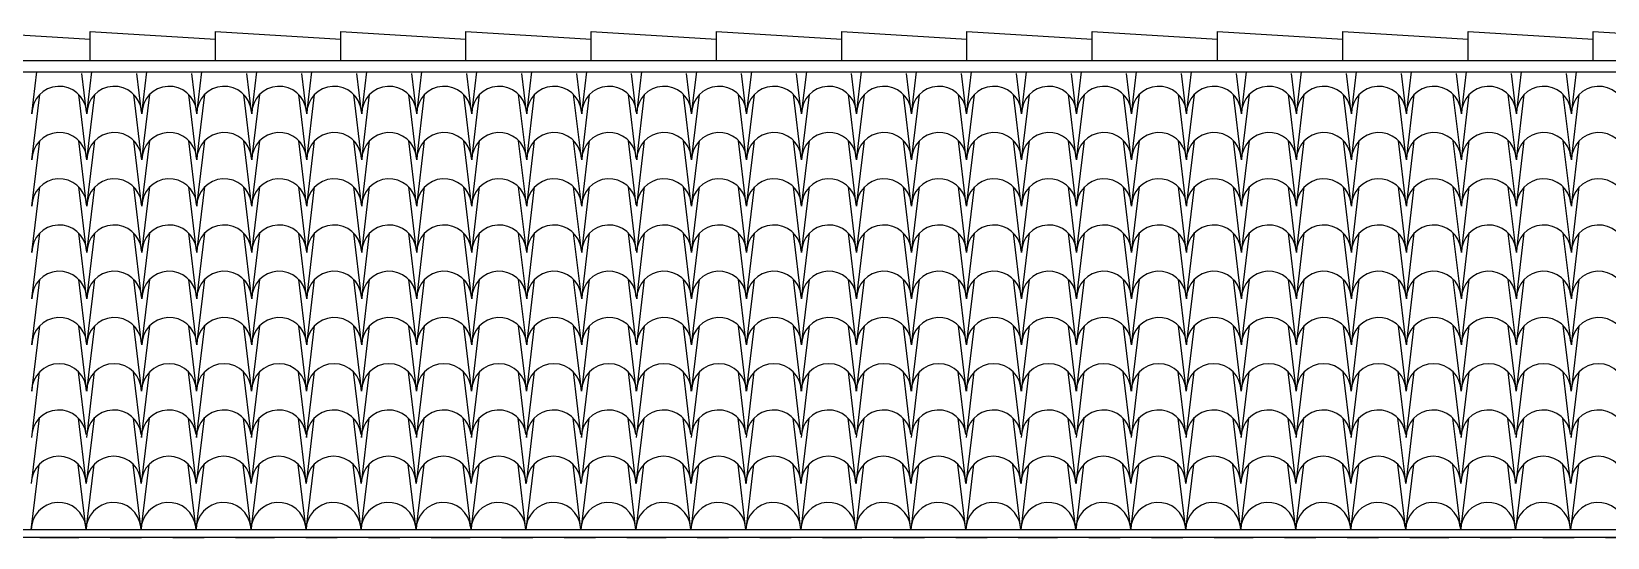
# Model space of a CAD drawing. Extents: x 183 to 373, y 23 to 105.
# Drawn here: x 256.47 to 261.51, y 49.59 to 51.2 of the extents above; entities that cross this region are included whole.
import ezdxf

# ---------------------------------------------------------------- set-up
doc = ezdxf.new("R2010")
doc.units = 0
doc.header["$LTSCALE"] = 0.005
doc.linetypes.add('C5', pattern=[60, 50, -5, 0, -5])
doc.linetypes.add('TRAÇO-2PTOS_P', pattern=[0.625, 0.25, -0.125, 0, -0.125, 0, -0.125])
for name, color, linetype in [('A-01', 1, 'CONTINUOUS'), ('ARQ-EXO-1_100', 251, 'C5'), ('BL-AR-TELHA 2', 2, 'CONTINUOUS'), ('TELHA', 3, 'CONTINUOUS')]:
    doc.layers.add(name, color=color, linetype=linetype)

msp = doc.modelspace()

# ---------------------------------------------------------------- linework, layer by layer
at = {"layer": 'A-01', "color": 3}
for p, q in [((256.262, 51.1998), (256.662, 51.1753)), ((256.662, 51.1077), (256.662, 51.1998)), ((256.662, 51.1998), (257.062, 51.1753)), ((257.062, 51.1077), (257.062, 51.1998)), ((257.062, 51.1998), (257.462, 51.1753)), ((257.462, 51.1077), (257.462, 51.1998)), ((257.462, 51.1998), (257.862, 51.1753)), ((257.862, 51.1077), (257.862, 51.1998)), ((257.862, 51.1998), (258.262, 51.1753)), ((258.262, 51.1077), (258.262, 51.1998)), ((258.262, 51.1998), (258.662, 51.1753)), ((258.662, 51.1077), (258.662, 51.1998)), ((258.662, 51.1998), (259.062, 51.1753)), ((259.062, 51.1077), (259.062, 51.1998)), ((259.062, 51.1998), (259.462, 51.1753)), ((259.062, 51.1998), (259.462, 51.1753)), ((259.462, 51.1077), (259.462, 51.1998)), ((259.462, 51.1998), (259.862, 51.1753)), ((259.862, 51.1077), (259.862, 51.1998)), ((259.862, 51.1998), (260.262, 51.1753)), ((260.262, 51.1077), (260.262, 51.1998)), ((260.262, 51.1998), (260.662, 51.1753)), ((260.662, 51.1077), (260.662, 51.1998)), ((260.662, 51.1998), (261.062, 51.1753)), ((261.062, 51.1077), (261.062, 51.1998)), ((261.062, 51.1998), (261.462, 51.1753)), ((261.462, 51.1077), (261.462, 51.1998)), ((261.462, 51.1998), (261.8473, 51.1762)), ((212.5123, 51.1077), (261.8473, 51.1077)), ((212.5123, 51.0717), (261.8473, 51.0717))]:
    msp.add_line(p, q, dxfattribs=at)
at = {"layer": 'ARQ-EXO-1_100', "color": 252, "linetype": 'TRAÇO-2PTOS_P', "ltscale": 100}
msp.add_line((205.8759, 49.5853), (267.1857, 49.5853), dxfattribs=at)
at = {"layer": 'BL-AR-TELHA 2'}
for p, q in [((256.4759, 50.9375), (256.4921, 51.0717)), ((256.6504, 50.9423), (256.6355, 51.066)), ((256.6515, 50.9375), (256.6677, 51.0717)), ((256.8259, 50.9423), (256.811, 51.066)), ((256.8271, 50.9375), (256.8432, 51.0717)), ((257.0015, 50.9423), (256.9866, 51.066)), ((257.0026, 50.9375), (257.0188, 51.0717)), ((257.1771, 50.9423), (257.1622, 51.066)), ((257.1782, 50.9375), (257.1944, 51.0717)), ((257.3526, 50.9423), (257.3377, 51.066)), ((257.3538, 50.9375), (257.3699, 51.0717)), ((257.5282, 50.9423), (257.5133, 51.066)), ((257.5294, 50.9375), (257.5455, 51.0717)), ((257.7038, 50.9423), (257.6889, 51.066)), ((257.7049, 50.9375), (257.7211, 51.0717)), ((257.8794, 50.9423), (257.8645, 51.066)), ((257.8805, 50.9375), (257.8966, 51.0717)), ((258.0549, 50.9423), (258.04, 51.066)), ((258.0561, 50.9375), (258.0722, 51.0717)), ((258.2305, 50.9423), (258.2156, 51.066)), ((258.2316, 50.9375), (258.2478, 51.0717)), ((258.4061, 50.9423), (258.3912, 51.066)), ((258.4072, 50.9375), (258.4234, 51.0717)), ((258.5816, 50.9423), (258.5667, 51.066)), ((258.5828, 50.9375), (258.5989, 51.0717)), ((258.7572, 50.9423), (258.7423, 51.066)), ((258.7583, 50.9375), (258.7745, 51.0717)), ((258.9328, 50.9423), (258.9179, 51.066)), ((258.9339, 50.9375), (258.9501, 51.0717)), ((259.1083, 50.9423), (259.0934, 51.066)), ((259.1095, 50.9375), (259.1256, 51.0717)), ((259.2839, 50.9423), (259.269, 51.066)), ((259.2851, 50.9375), (259.3012, 51.0717)), ((259.4595, 50.9423), (259.4446, 51.066)), ((259.4606, 50.9375), (259.4768, 51.0717)), ((259.6351, 50.9423), (259.6202, 51.066)), ((259.6362, 50.9375), (259.6523, 51.0717)), ((259.8106, 50.9423), (259.7957, 51.066)), ((259.8118, 50.9375), (259.8279, 51.0717)), ((259.9862, 50.9423), (259.9713, 51.066)), ((259.9873, 50.9375), (260.0035, 51.0717)), ((260.1618, 50.9423), (260.1469, 51.066)), ((260.1629, 50.9375), (260.1791, 51.0717)), ((260.3373, 50.9423), (260.3224, 51.066)), ((260.3385, 50.9375), (260.3546, 51.0717)), ((260.5129, 50.9423), (260.498, 51.066)), ((260.514, 50.9375), (260.5302, 51.0717)), ((260.6885, 50.9423), (260.6736, 51.066)), ((260.6896, 50.9375), (260.7058, 51.0717)), ((260.864, 50.9423), (260.8491, 51.066)), ((260.8652, 50.9375), (260.8813, 51.0717)), ((261.0396, 50.9423), (261.0247, 51.066)), ((261.0408, 50.9375), (261.0569, 51.0717)), ((261.2152, 50.9423), (261.2003, 51.066)), ((261.2163, 50.9375), (261.2325, 51.0717)), ((261.3908, 50.9423), (261.3759, 51.066)), ((261.3919, 50.9375), (261.408, 51.0717)), ((256.4759, 50.79), (256.5011, 50.9989)), ((256.6504, 50.7947), (256.6258, 50.9989)), ((256.6515, 50.79), (256.6767, 50.9989)), ((256.8259, 50.7947), (256.8014, 50.9989)), ((256.8271, 50.79), (256.8522, 50.9989)), ((257.0015, 50.7947), (256.9769, 50.9989)), ((257.0026, 50.79), (257.0278, 50.9989)), ((257.1771, 50.7947), (257.1525, 50.9989)), ((257.1782, 50.79), (257.2034, 50.9989)), ((257.3526, 50.7947), (257.3281, 50.9989)), ((257.3538, 50.79), (257.3789, 50.9989)), ((257.5282, 50.7947), (257.5036, 50.9989)), ((257.5294, 50.79), (257.5545, 50.9989)), ((257.7038, 50.7947), (257.6792, 50.9989)), ((257.7049, 50.79), (257.7301, 50.9989)), ((257.8794, 50.7947), (257.8548, 50.9989)), ((257.8805, 50.79), (257.9056, 50.9989)), ((258.0549, 50.7947), (258.0303, 50.9989)), ((258.0561, 50.79), (258.0812, 50.9989)), ((258.2305, 50.7947), (258.2059, 50.9989)), ((258.2316, 50.79), (258.2568, 50.9989)), ((258.4061, 50.7947), (258.3815, 50.9989)), ((258.4072, 50.79), (258.4324, 50.9989)), ((258.5816, 50.7947), (258.5571, 50.9989)), ((258.5828, 50.79), (258.6079, 50.9989)), ((258.7572, 50.7947), (258.7326, 50.9989)), ((258.7583, 50.79), (258.7835, 50.9989)), ((258.9328, 50.7947), (258.9082, 50.9989)), ((258.9339, 50.79), (258.9591, 50.9989)), ((259.1083, 50.7947), (259.0838, 50.9989)), ((259.1095, 50.79), (259.1346, 50.9989)), ((259.2839, 50.7947), (259.2593, 50.9989)), ((259.2851, 50.79), (259.3102, 50.9989)), ((259.4595, 50.7947), (259.4349, 50.9989)), ((259.4606, 50.79), (259.4858, 50.9989)), ((259.6351, 50.7947), (259.6105, 50.9989)), ((259.6362, 50.79), (259.6613, 50.9989)), ((259.8106, 50.7947), (259.786, 50.9989)), ((259.8118, 50.79), (259.8369, 50.9989)), ((259.9862, 50.7947), (259.9616, 50.9989)), ((259.9873, 50.79), (260.0125, 50.9989)), ((260.1618, 50.7947), (260.1372, 50.9989)), ((260.1629, 50.79), (260.1881, 50.9989)), ((260.3373, 50.7947), (260.3128, 50.9989)), ((260.3385, 50.79), (260.3636, 50.9989)), ((260.5129, 50.7947), (260.4883, 50.9989)), ((260.514, 50.79), (260.5392, 50.9989)), ((260.6885, 50.7947), (260.6639, 50.9989)), ((260.6896, 50.79), (260.7148, 50.9989)), ((260.864, 50.7947), (260.8395, 50.9989)), ((260.8652, 50.79), (260.8903, 50.9989)), ((261.0396, 50.7947), (261.015, 50.9989)), ((261.0408, 50.79), (261.0659, 50.9989)), ((261.2152, 50.7947), (261.1906, 50.9989)), ((261.2163, 50.79), (261.2415, 50.9989)), ((261.3908, 50.7947), (261.3662, 50.9989)), ((261.3919, 50.79), (261.417, 50.9989)), ((256.4759, 50.6424), (256.5011, 50.8514)), ((256.6504, 50.6472), (256.6258, 50.8514)), ((256.6515, 50.6424), (256.6767, 50.8514)), ((256.8259, 50.6472), (256.8014, 50.8514)), ((256.8271, 50.6424), (256.8522, 50.8514)), ((257.0015, 50.6472), (256.9769, 50.8514)), ((257.0026, 50.6424), (257.0278, 50.8514)), ((257.1771, 50.6472), (257.1525, 50.8514)), ((257.1782, 50.6424), (257.2034, 50.8514)), ((257.3526, 50.6472), (257.3281, 50.8514)), ((257.3538, 50.6424), (257.3789, 50.8514)), ((257.5282, 50.6472), (257.5036, 50.8514)), ((257.5294, 50.6424), (257.5545, 50.8514)), ((257.7038, 50.6472), (257.6792, 50.8514)), ((257.7049, 50.6424), (257.7301, 50.8514)), ((257.8794, 50.6472), (257.8548, 50.8514)), ((257.8805, 50.6424), (257.9056, 50.8514)), ((258.0549, 50.6472), (258.0303, 50.8514)), ((258.0561, 50.6424), (258.0812, 50.8514)), ((258.2305, 50.6472), (258.2059, 50.8514)), ((258.2316, 50.6424), (258.2568, 50.8514)), ((258.4061, 50.6472), (258.3815, 50.8514)), ((258.4072, 50.6424), (258.4324, 50.8514)), ((258.5816, 50.6472), (258.5571, 50.8514)), ((258.5828, 50.6424), (258.6079, 50.8514)), ((258.7572, 50.6472), (258.7326, 50.8514)), ((258.7583, 50.6424), (258.7835, 50.8514)), ((258.9328, 50.6472), (258.9082, 50.8514)), ((258.9339, 50.6424), (258.9591, 50.8514)), ((259.1083, 50.6472), (259.0838, 50.8514)), ((259.1095, 50.6424), (259.1346, 50.8514)), ((259.2839, 50.6472), (259.2593, 50.8514)), ((259.2851, 50.6424), (259.3102, 50.8514)), ((259.4595, 50.6472), (259.4349, 50.8514)), ((259.4606, 50.6424), (259.4858, 50.8514)), ((259.6351, 50.6472), (259.6105, 50.8514)), ((259.6362, 50.6424), (259.6613, 50.8514)), ((259.8106, 50.6472), (259.786, 50.8514)), ((259.8118, 50.6424), (259.8369, 50.8514)), ((259.9862, 50.6472), (259.9616, 50.8514)), ((259.9873, 50.6424), (260.0125, 50.8514)), ((260.1618, 50.6472), (260.1372, 50.8514)), ((260.1629, 50.6424), (260.1881, 50.8514)), ((260.3373, 50.6472), (260.3128, 50.8514)), ((260.3385, 50.6424), (260.3636, 50.8514)), ((260.5129, 50.6472), (260.4883, 50.8514)), ((260.514, 50.6424), (260.5392, 50.8514)), ((260.6885, 50.6472), (260.6639, 50.8514)), ((260.6896, 50.6424), (260.7148, 50.8514)), ((260.864, 50.6472), (260.8395, 50.8514)), ((260.8652, 50.6424), (260.8903, 50.8514)), ((261.0396, 50.6472), (261.015, 50.8514)), ((261.0408, 50.6424), (261.0659, 50.8514)), ((261.2152, 50.6472), (261.1906, 50.8514)), ((261.2163, 50.6424), (261.2415, 50.8514)), ((261.3908, 50.6472), (261.3662, 50.8514)), ((261.3919, 50.6424), (261.417, 50.8514)), ((256.4759, 50.4949), (256.5011, 50.7038)), ((256.6504, 50.4996), (256.6258, 50.7038)), ((256.6515, 50.4949), (256.6767, 50.7038)), ((256.8259, 50.4996), (256.8014, 50.7038)), ((256.8271, 50.4949), (256.8522, 50.7038)), ((257.0015, 50.4996), (256.9769, 50.7038)), ((257.0026, 50.4949), (257.0278, 50.7038)), ((257.1771, 50.4996), (257.1525, 50.7038)), ((257.1782, 50.4949), (257.2034, 50.7038)), ((257.3526, 50.4996), (257.3281, 50.7038)), ((257.3538, 50.4949), (257.3789, 50.7038)), ((257.5282, 50.4996), (257.5036, 50.7038)), ((257.5294, 50.4949), (257.5545, 50.7038)), ((257.7038, 50.4996), (257.6792, 50.7038)), ((257.7049, 50.4949), (257.7301, 50.7038)), ((257.8794, 50.4996), (257.8548, 50.7038)), ((257.8805, 50.4949), (257.9056, 50.7038)), ((258.0549, 50.4996), (258.0303, 50.7038)), ((258.0561, 50.4949), (258.0812, 50.7038)), ((258.2305, 50.4996), (258.2059, 50.7038)), ((258.2316, 50.4949), (258.2568, 50.7038)), ((258.4061, 50.4996), (258.3815, 50.7038)), ((258.4072, 50.4949), (258.4324, 50.7038)), ((258.5816, 50.4996), (258.5571, 50.7038)), ((258.5828, 50.4949), (258.6079, 50.7038)), ((258.7572, 50.4996), (258.7326, 50.7038)), ((258.7583, 50.4949), (258.7835, 50.7038)), ((258.9328, 50.4996), (258.9082, 50.7038)), ((258.9339, 50.4949), (258.9591, 50.7038)), ((259.1083, 50.4996), (259.0838, 50.7038)), ((259.1095, 50.4949), (259.1346, 50.7038)), ((259.2839, 50.4996), (259.2593, 50.7038)), ((259.2851, 50.4949), (259.3102, 50.7038)), ((259.4595, 50.4996), (259.4349, 50.7038)), ((259.4606, 50.4949), (259.4858, 50.7038)), ((259.6351, 50.4996), (259.6105, 50.7038)), ((259.6362, 50.4949), (259.6613, 50.7038)), ((259.8106, 50.4996), (259.786, 50.7038)), ((259.8118, 50.4949), (259.8369, 50.7038)), ((259.9862, 50.4996), (259.9616, 50.7038)), ((259.9873, 50.4949), (260.0125, 50.7038)), ((260.1618, 50.4996), (260.1372, 50.7038)), ((260.1629, 50.4949), (260.1881, 50.7038)), ((260.3373, 50.4996), (260.3128, 50.7038)), ((260.3385, 50.4949), (260.3636, 50.7038)), ((260.5129, 50.4996), (260.4883, 50.7038)), ((260.514, 50.4949), (260.5392, 50.7038)), ((260.6885, 50.4996), (260.6639, 50.7038)), ((260.6896, 50.4949), (260.7148, 50.7038)), ((260.864, 50.4996), (260.8395, 50.7038)), ((260.8652, 50.4949), (260.8903, 50.7038)), ((261.0396, 50.4996), (261.015, 50.7038)), ((261.0408, 50.4949), (261.0659, 50.7038)), ((261.2152, 50.4996), (261.1906, 50.7038)), ((261.2163, 50.4949), (261.2415, 50.7038)), ((261.3908, 50.4996), (261.3662, 50.7038)), ((261.3919, 50.4949), (261.417, 50.7038)), ((256.4759, 50.3473), (256.5011, 50.5563)), ((256.6504, 50.3521), (256.6258, 50.5563)), ((256.6515, 50.3473), (256.6767, 50.5563)), ((256.8259, 50.3521), (256.8014, 50.5563)), ((256.8271, 50.3473), (256.8522, 50.5563)), ((257.0015, 50.3521), (256.9769, 50.5563)), ((257.0026, 50.3473), (257.0278, 50.5563)), ((257.1771, 50.3521), (257.1525, 50.5563)), ((257.1782, 50.3473), (257.2034, 50.5563)), ((257.3526, 50.3521), (257.3281, 50.5563)), ((257.3538, 50.3473), (257.3789, 50.5563)), ((257.5282, 50.3521), (257.5036, 50.5563)), ((257.5294, 50.3473), (257.5545, 50.5563)), ((257.7038, 50.3521), (257.6792, 50.5563)), ((257.7049, 50.3473), (257.7301, 50.5563)), ((257.8794, 50.3521), (257.8548, 50.5563)), ((257.8805, 50.3473), (257.9056, 50.5563)), ((258.0549, 50.3521), (258.0303, 50.5563)), ((258.0561, 50.3473), (258.0812, 50.5563)), ((258.2305, 50.3521), (258.2059, 50.5563)), ((258.2316, 50.3473), (258.2568, 50.5563)), ((258.4061, 50.3521), (258.3815, 50.5563)), ((258.4072, 50.3473), (258.4324, 50.5563)), ((258.5816, 50.3521), (258.5571, 50.5563)), ((258.5828, 50.3473), (258.6079, 50.5563)), ((258.7572, 50.3521), (258.7326, 50.5563)), ((258.7583, 50.3473), (258.7835, 50.5563)), ((258.9328, 50.3521), (258.9082, 50.5563)), ((258.9339, 50.3473), (258.9591, 50.5563)), ((259.1083, 50.3521), (259.0838, 50.5563)), ((259.1095, 50.3473), (259.1346, 50.5563)), ((259.2839, 50.3521), (259.2593, 50.5563)), ((259.2851, 50.3473), (259.3102, 50.5563)), ((259.4595, 50.3521), (259.4349, 50.5563)), ((259.4606, 50.3473), (259.4858, 50.5563)), ((259.6351, 50.3521), (259.6105, 50.5563)), ((259.6362, 50.3473), (259.6613, 50.5563)), ((259.8106, 50.3521), (259.786, 50.5563)), ((259.8118, 50.3473), (259.8369, 50.5563)), ((259.9862, 50.3521), (259.9616, 50.5563)), ((259.9873, 50.3473), (260.0125, 50.5563)), ((260.1618, 50.3521), (260.1372, 50.5563)), ((260.1629, 50.3473), (260.1881, 50.5563)), ((260.3373, 50.3521), (260.3128, 50.5563)), ((260.3385, 50.3473), (260.3636, 50.5563)), ((260.5129, 50.3521), (260.4883, 50.5563)), ((260.514, 50.3473), (260.5392, 50.5563)), ((260.6885, 50.3521), (260.6639, 50.5563)), ((260.6896, 50.3473), (260.7148, 50.5563)), ((260.864, 50.3521), (260.8395, 50.5563)), ((260.8652, 50.3473), (260.8903, 50.5563)), ((261.0396, 50.3521), (261.015, 50.5563)), ((261.0408, 50.3473), (261.0659, 50.5563)), ((261.2152, 50.3521), (261.1906, 50.5563)), ((261.2163, 50.3473), (261.2415, 50.5563)), ((261.3908, 50.3521), (261.3662, 50.5563)), ((261.3919, 50.3473), (261.417, 50.5563)), ((256.4759, 50.1998), (256.5011, 50.4087)), ((256.6504, 50.2045), (256.6258, 50.4087)), ((256.6515, 50.1998), (256.6767, 50.4087)), ((256.8259, 50.2045), (256.8014, 50.4087)), ((256.8271, 50.1998), (256.8522, 50.4087)), ((257.0015, 50.2045), (256.9769, 50.4087)), ((257.0026, 50.1998), (257.0278, 50.4087)), ((257.1771, 50.2045), (257.1525, 50.4087)), ((257.1782, 50.1998), (257.2034, 50.4087)), ((257.3526, 50.2045), (257.3281, 50.4087)), ((257.3538, 50.1998), (257.3789, 50.4087)), ((257.5282, 50.2045), (257.5036, 50.4087)), ((257.5294, 50.1998), (257.5545, 50.4087)), ((257.7038, 50.2045), (257.6792, 50.4087)), ((257.7049, 50.1998), (257.7301, 50.4087)), ((257.8794, 50.2045), (257.8548, 50.4087)), ((257.8805, 50.1998), (257.9056, 50.4087)), ((258.0549, 50.2045), (258.0303, 50.4087)), ((258.0561, 50.1998), (258.0812, 50.4087)), ((258.2305, 50.2045), (258.2059, 50.4087)), ((258.2316, 50.1998), (258.2568, 50.4087)), ((258.4061, 50.2045), (258.3815, 50.4087)), ((258.4072, 50.1998), (258.4324, 50.4087)), ((258.5816, 50.2045), (258.5571, 50.4087)), ((258.5828, 50.1998), (258.6079, 50.4087)), ((258.7572, 50.2045), (258.7326, 50.4087)), ((258.7583, 50.1998), (258.7835, 50.4087)), ((258.9328, 50.2045), (258.9082, 50.4087)), ((258.9339, 50.1998), (258.9591, 50.4087)), ((259.1083, 50.2045), (259.0838, 50.4087)), ((259.1095, 50.1998), (259.1346, 50.4087)), ((259.2839, 50.2045), (259.2593, 50.4087)), ((259.2851, 50.1998), (259.3102, 50.4087)), ((259.4595, 50.2045), (259.4349, 50.4087)), ((259.4606, 50.1998), (259.4858, 50.4087)), ((259.6351, 50.2045), (259.6105, 50.4087)), ((259.6362, 50.1998), (259.6613, 50.4087)), ((259.8106, 50.2045), (259.786, 50.4087)), ((259.8118, 50.1998), (259.8369, 50.4087)), ((259.9862, 50.2045), (259.9616, 50.4087)), ((259.9873, 50.1998), (260.0125, 50.4087)), ((260.1618, 50.2045), (260.1372, 50.4087)), ((260.1629, 50.1998), (260.1881, 50.4087)), ((260.3373, 50.2045), (260.3128, 50.4087)), ((260.3385, 50.1998), (260.3636, 50.4087)), ((260.5129, 50.2045), (260.4883, 50.4087)), ((260.514, 50.1998), (260.5392, 50.4087)), ((260.6885, 50.2045), (260.6639, 50.4087)), ((260.6896, 50.1998), (260.7148, 50.4087)), ((260.864, 50.2045), (260.8395, 50.4087)), ((260.8652, 50.1998), (260.8903, 50.4087)), ((261.0396, 50.2045), (261.015, 50.4087)), ((261.0408, 50.1998), (261.0659, 50.4087)), ((261.2152, 50.2045), (261.1906, 50.4087)), ((261.2163, 50.1998), (261.2415, 50.4087)), ((261.3908, 50.2045), (261.3662, 50.4087)), ((261.3919, 50.1998), (261.417, 50.4087)), ((256.4759, 50.0522), (256.5011, 50.2612)), ((256.6504, 50.057), (256.6258, 50.2612)), ((256.6515, 50.0522), (256.6767, 50.2612)), ((256.8259, 50.057), (256.8014, 50.2612)), ((256.8271, 50.0522), (256.8522, 50.2612)), ((257.0015, 50.057), (256.9769, 50.2612)), ((257.0026, 50.0522), (257.0278, 50.2612)), ((257.1771, 50.057), (257.1525, 50.2612)), ((257.1782, 50.0522), (257.2034, 50.2612)), ((257.3526, 50.057), (257.3281, 50.2612)), ((257.3538, 50.0522), (257.3789, 50.2612)), ((257.5282, 50.057), (257.5036, 50.2612)), ((257.5294, 50.0522), (257.5545, 50.2612)), ((257.7038, 50.057), (257.6792, 50.2612)), ((257.7049, 50.0522), (257.7301, 50.2612)), ((257.8794, 50.057), (257.8548, 50.2612)), ((257.8805, 50.0522), (257.9056, 50.2612)), ((258.0549, 50.057), (258.0303, 50.2612)), ((258.0561, 50.0522), (258.0812, 50.2612)), ((258.2305, 50.057), (258.2059, 50.2612)), ((258.2316, 50.0522), (258.2568, 50.2612)), ((258.4061, 50.057), (258.3815, 50.2612)), ((258.4072, 50.0522), (258.4324, 50.2612)), ((258.5816, 50.057), (258.5571, 50.2612)), ((258.5828, 50.0522), (258.6079, 50.2612)), ((258.7572, 50.057), (258.7326, 50.2612)), ((258.7583, 50.0522), (258.7835, 50.2612)), ((258.9328, 50.057), (258.9082, 50.2612)), ((258.9339, 50.0522), (258.9591, 50.2612)), ((259.1083, 50.057), (259.0838, 50.2612)), ((259.1095, 50.0522), (259.1346, 50.2612)), ((259.2839, 50.057), (259.2593, 50.2612)), ((259.2851, 50.0522), (259.3102, 50.2612)), ((259.4595, 50.057), (259.4349, 50.2612)), ((259.4606, 50.0522), (259.4858, 50.2612)), ((259.6351, 50.057), (259.6105, 50.2612)), ((259.6362, 50.0522), (259.6613, 50.2612)), ((259.8106, 50.057), (259.786, 50.2612)), ((259.8118, 50.0522), (259.8369, 50.2612)), ((259.9862, 50.057), (259.9616, 50.2612)), ((259.9873, 50.0522), (260.0125, 50.2612)), ((260.1618, 50.057), (260.1372, 50.2612)), ((260.1629, 50.0522), (260.1881, 50.2612)), ((260.3373, 50.057), (260.3128, 50.2612)), ((260.3385, 50.0522), (260.3636, 50.2612)), ((260.5129, 50.057), (260.4883, 50.2612)), ((260.514, 50.0522), (260.5392, 50.2612)), ((260.6885, 50.057), (260.6639, 50.2612)), ((260.6896, 50.0522), (260.7148, 50.2612)), ((260.864, 50.057), (260.8395, 50.2612)), ((260.8652, 50.0522), (260.8903, 50.2612)), ((261.0396, 50.057), (261.015, 50.2612)), ((261.0408, 50.0522), (261.0659, 50.2612)), ((261.2152, 50.057), (261.1906, 50.2612)), ((261.2163, 50.0522), (261.2415, 50.2612)), ((261.3908, 50.057), (261.3662, 50.2612)), ((261.3919, 50.0522), (261.417, 50.2612)), ((256.4754, 49.9047), (256.5005, 50.1136)), ((256.6492, 49.9142), (256.6252, 50.1136)), ((256.6509, 49.9047), (256.6761, 50.1136)), ((256.8248, 49.9142), (256.8008, 50.1136)), ((256.8265, 49.9047), (256.8517, 50.1136)), ((257.0004, 49.9142), (256.9764, 50.1136)), ((257.0021, 49.9047), (257.0272, 50.1136)), ((257.1759, 49.9142), (257.1519, 50.1136)), ((257.1776, 49.9047), (257.2028, 50.1136)), ((257.3515, 49.9142), (257.3275, 50.1136)), ((257.3532, 49.9047), (257.3784, 50.1136)), ((257.5271, 49.9142), (257.5031, 50.1136)), ((257.5288, 49.9047), (257.5539, 50.1136)), ((257.7026, 49.9142), (257.6786, 50.1136)), ((257.7044, 49.9047), (257.7295, 50.1136)), ((257.8782, 49.9142), (257.8542, 50.1136)), ((257.8799, 49.9047), (257.9051, 50.1136)), ((258.0538, 49.9142), (258.0298, 50.1136)), ((258.0555, 49.9047), (258.0806, 50.1136)), ((258.2294, 49.9142), (258.2053, 50.1136)), ((258.2311, 49.9047), (258.2562, 50.1136)), ((258.4049, 49.9142), (258.3809, 50.1136)), ((258.4066, 49.9047), (258.4318, 50.1136)), ((258.5805, 49.9142), (258.5565, 50.1136)), ((258.5822, 49.9047), (258.6074, 50.1136)), ((258.7561, 49.9142), (258.7321, 50.1136)), ((258.7578, 49.9047), (258.7829, 50.1136)), ((258.9316, 49.9142), (258.9076, 50.1136)), ((258.9333, 49.9047), (258.9585, 50.1136)), ((259.1072, 49.9142), (259.0832, 50.1136)), ((259.1089, 49.9047), (259.1341, 50.1136)), ((259.2828, 49.9142), (259.2588, 50.1136)), ((259.2845, 49.9047), (259.3096, 50.1136)), ((259.4583, 49.9142), (259.4343, 50.1136)), ((259.4601, 49.9047), (259.4852, 50.1136)), ((259.6339, 49.9142), (259.6099, 50.1136)), ((259.6356, 49.9047), (259.6608, 50.1136)), ((259.8095, 49.9142), (259.7855, 50.1136)), ((259.8112, 49.9047), (259.8363, 50.1136)), ((259.9851, 49.9142), (259.961, 50.1136)), ((259.9868, 49.9047), (260.0119, 50.1136)), ((260.1606, 49.9142), (260.1366, 50.1136)), ((260.1623, 49.9047), (260.1875, 50.1136)), ((260.3362, 49.9142), (260.3122, 50.1136)), ((260.3379, 49.9047), (260.3631, 50.1136)), ((260.5118, 49.9142), (260.4878, 50.1136)), ((260.5135, 49.9047), (260.5386, 50.1136)), ((260.6873, 49.9142), (260.6633, 50.1136)), ((260.689, 49.9047), (260.7142, 50.1136)), ((260.8629, 49.9142), (260.8389, 50.1136)), ((260.8646, 49.9047), (260.8898, 50.1136)), ((261.0385, 49.9142), (261.0145, 50.1136)), ((261.0402, 49.9047), (261.0653, 50.1136)), ((261.214, 49.9142), (261.19, 50.1136)), ((261.2158, 49.9047), (261.2409, 50.1136)), ((261.3896, 49.9142), (261.3656, 50.1136)), ((261.3913, 49.9047), (261.4165, 50.1136)), ((256.4748, 49.7571), (256.5, 49.9661)), ((256.6492, 49.7619), (256.6246, 49.9661)), ((256.6504, 49.7571), (256.6755, 49.9661)), ((256.8248, 49.7619), (256.8002, 49.9661)), ((256.8259, 49.7571), (256.8511, 49.9661)), ((257.0004, 49.7619), (256.9758, 49.9661)), ((257.0015, 49.7571), (257.0267, 49.9661)), ((257.1759, 49.7619), (257.1514, 49.9661)), ((257.1771, 49.7571), (257.2022, 49.9661)), ((257.3515, 49.7619), (257.3269, 49.9661)), ((257.3526, 49.7571), (257.3778, 49.9661)), ((257.5271, 49.7619), (257.5025, 49.9661)), ((257.5282, 49.7571), (257.5534, 49.9661)), ((257.7026, 49.7619), (257.6781, 49.9661)), ((257.7038, 49.7571), (257.7289, 49.9661)), ((257.8782, 49.7619), (257.8536, 49.9661)), ((257.8794, 49.7571), (257.9045, 49.9661)), ((258.0538, 49.7619), (258.0292, 49.9661)), ((258.0549, 49.7571), (258.0801, 49.9661)), ((258.2294, 49.7619), (258.2048, 49.9661)), ((258.2305, 49.7571), (258.2556, 49.9661)), ((258.4049, 49.7619), (258.3803, 49.9661)), ((258.4061, 49.7571), (258.4312, 49.9661)), ((258.5805, 49.7619), (258.5559, 49.9661)), ((258.5816, 49.7571), (258.6068, 49.9661)), ((258.7561, 49.7619), (258.7315, 49.9661)), ((258.7572, 49.7571), (258.7824, 49.9661)), ((258.9316, 49.7619), (258.9071, 49.9661)), ((258.9328, 49.7571), (258.9579, 49.9661)), ((259.1072, 49.7619), (259.0826, 49.9661)), ((259.1083, 49.7571), (259.1335, 49.9661)), ((259.2828, 49.7619), (259.2582, 49.9661)), ((259.2839, 49.7571), (259.3091, 49.9661)), ((259.4583, 49.7619), (259.4338, 49.9661)), ((259.4595, 49.7571), (259.4846, 49.9661)), ((259.6339, 49.7619), (259.6093, 49.9661)), ((259.6351, 49.7571), (259.6602, 49.9661)), ((259.8095, 49.7619), (259.7849, 49.9661)), ((259.8106, 49.7571), (259.8358, 49.9661)), ((259.9851, 49.7619), (259.9605, 49.9661)), ((259.9862, 49.7571), (260.0113, 49.9661)), ((260.1606, 49.7619), (260.136, 49.9661)), ((260.1618, 49.7571), (260.1869, 49.9661)), ((260.3362, 49.7619), (260.3116, 49.9661)), ((260.3373, 49.7571), (260.3625, 49.9661)), ((260.5118, 49.7619), (260.4872, 49.9661)), ((260.5129, 49.7571), (260.5381, 49.9661)), ((260.6873, 49.7619), (260.6628, 49.9661)), ((260.6885, 49.7571), (260.7136, 49.9661)), ((260.8629, 49.7619), (260.8383, 49.9661)), ((260.864, 49.7571), (260.8892, 49.9661)), ((261.0385, 49.7619), (261.0139, 49.9661)), ((261.0396, 49.7571), (261.0648, 49.9661)), ((261.214, 49.7619), (261.1895, 49.9661)), ((261.2152, 49.7571), (261.2403, 49.9661)), ((261.3896, 49.7619), (261.365, 49.9661)), ((261.3908, 49.7571), (261.4159, 49.9661)), ((256.4742, 49.6096), (256.4994, 49.8185)), ((256.6492, 49.6096), (256.6241, 49.8185)), ((256.6498, 49.6096), (256.675, 49.8185)), ((256.8248, 49.6096), (256.7996, 49.8185)), ((256.8254, 49.6096), (256.8505, 49.8185)), ((257.0004, 49.6096), (256.9752, 49.8185)), ((257.0009, 49.6096), (257.0261, 49.8185)), ((257.1759, 49.6096), (257.1508, 49.8185)), ((257.1765, 49.6096), (257.2017, 49.8185)), ((257.3515, 49.6096), (257.3264, 49.8185)), ((257.3521, 49.6096), (257.3772, 49.8185)), ((257.5271, 49.6096), (257.5019, 49.8185)), ((257.5276, 49.6096), (257.5528, 49.8185)), ((257.7026, 49.6096), (257.6775, 49.8185)), ((257.7032, 49.6096), (257.7284, 49.8185)), ((257.8782, 49.6096), (257.8531, 49.8185)), ((257.8788, 49.6096), (257.9039, 49.8185)), ((258.0538, 49.6096), (258.0286, 49.8185)), ((258.0544, 49.6096), (258.0795, 49.8185)), ((258.2294, 49.6096), (258.2042, 49.8185)), ((258.2299, 49.6096), (258.2551, 49.8185)), ((258.4049, 49.6096), (258.3798, 49.8185)), ((258.4055, 49.6096), (258.4306, 49.8185)), ((258.5805, 49.6096), (258.5553, 49.8185)), ((258.5811, 49.6096), (258.6062, 49.8185)), ((258.7561, 49.6096), (258.7309, 49.8185)), ((258.7566, 49.6096), (258.7818, 49.8185)), ((258.9316, 49.6096), (258.9065, 49.8185)), ((258.9322, 49.6096), (258.9574, 49.8185)), ((259.1072, 49.6096), (259.0821, 49.8185)), ((259.1078, 49.6096), (259.1329, 49.8185)), ((259.2828, 49.6096), (259.2576, 49.8185)), ((259.2833, 49.6096), (259.3085, 49.8185)), ((259.4583, 49.6096), (259.4332, 49.8185)), ((259.4589, 49.6096), (259.4841, 49.8185)), ((259.6339, 49.6096), (259.6088, 49.8185)), ((259.6345, 49.6096), (259.6596, 49.8185)), ((259.8095, 49.6096), (259.7843, 49.8185)), ((259.8101, 49.6096), (259.8352, 49.8185)), ((259.9851, 49.6096), (259.9599, 49.8185)), ((259.9856, 49.6096), (260.0108, 49.8185)), ((260.1606, 49.6096), (260.1355, 49.8185)), ((260.1612, 49.6096), (260.1863, 49.8185)), ((260.3362, 49.6096), (260.311, 49.8185)), ((260.3368, 49.6096), (260.3619, 49.8185)), ((260.5118, 49.6096), (260.4866, 49.8185)), ((260.5123, 49.6096), (260.5375, 49.8185)), ((260.6873, 49.6096), (260.6622, 49.8185)), ((260.6879, 49.6096), (260.7131, 49.8185)), ((260.8629, 49.6096), (260.8378, 49.8185)), ((260.8635, 49.6096), (260.8886, 49.8185)), ((261.0385, 49.6096), (261.0133, 49.8185)), ((261.039, 49.6096), (261.0642, 49.8185)), ((261.214, 49.6096), (261.1889, 49.8185)), ((261.2146, 49.6096), (261.2398, 49.8185)), ((261.3896, 49.6096), (261.3645, 49.8185)), ((261.3902, 49.6096), (261.4153, 49.8185))]:
    msp.add_line(p, q, dxfattribs=at)
for centre, start in [((256.5634, 50.9375), 6.5419), ((256.739, 50.9375), 6.5419), ((256.9146, 50.9375), 6.5419), ((257.0901, 50.9375), 6.5419), ((257.2657, 50.9375), 6.5419), ((257.4413, 50.9375), 6.5419), ((257.6169, 50.9375), 6.5419), ((257.7924, 50.9375), 6.5419), ((257.968, 50.9375), 6.5419), ((258.1436, 50.9375), 6.5419), ((258.3191, 50.9375), 6.5419), ((258.4947, 50.9375), 6.5419), ((258.6703, 50.9375), 6.5419), ((258.8458, 50.9375), 6.5419), ((259.0214, 50.9375), 6.5419), ((259.197, 50.9375), 6.5419), ((259.3726, 50.9375), 6.5419), ((259.5481, 50.9375), 6.5419), ((259.7237, 50.9375), 6.5419), ((259.8993, 50.9375), 6.5419), ((260.0748, 50.9375), 6.5419), ((260.2504, 50.9375), 6.5419), ((260.426, 50.9375), 6.5419), ((260.6015, 50.9375), 6.5419), ((260.7771, 50.9375), 6.5419), ((260.9527, 50.9375), 6.5419), ((261.1283, 50.9375), 6.5419), ((261.3038, 50.9375), 6.5419), ((261.4794, 50.9375), 6.5419), ((256.5634, 50.79), 6.5419), ((256.739, 50.79), 6.5419), ((256.9146, 50.79), 6.5419), ((257.0901, 50.79), 6.5419), ((257.2657, 50.79), 6.5419), ((257.4413, 50.79), 6.5419), ((257.6169, 50.79), 6.5419), ((257.7924, 50.79), 6.5419), ((257.968, 50.79), 6.5419), ((258.1436, 50.79), 6.5419), ((258.3191, 50.79), 6.5419), ((258.4947, 50.79), 6.5419), ((258.6703, 50.79), 6.5419), ((258.8458, 50.79), 6.5419), ((259.0214, 50.79), 6.5419), ((259.197, 50.79), 6.5419), ((259.3726, 50.79), 6.5419), ((259.5481, 50.79), 6.5419), ((259.7237, 50.79), 6.5419), ((259.8993, 50.79), 6.5419), ((260.0748, 50.79), 6.5419), ((260.2504, 50.79), 6.5419), ((260.426, 50.79), 6.5419), ((260.6015, 50.79), 6.5419), ((260.7771, 50.79), 6.5419), ((260.9527, 50.79), 6.5419), ((261.1283, 50.79), 6.5419), ((261.3038, 50.79), 6.5419), ((261.4794, 50.79), 6.5419), ((256.5634, 50.6424), 6.5419), ((256.739, 50.6424), 6.5419), ((256.9146, 50.6424), 6.5419), ((257.0901, 50.6424), 6.5419), ((257.2657, 50.6424), 6.5419), ((257.4413, 50.6424), 6.5419), ((257.6169, 50.6424), 6.5419), ((257.7924, 50.6424), 6.5419), ((257.968, 50.6424), 6.5419), ((258.1436, 50.6424), 6.5419), ((258.3191, 50.6424), 6.5419), ((258.4947, 50.6424), 6.5419), ((258.6703, 50.6424), 6.5419), ((258.8458, 50.6424), 6.5419), ((259.0214, 50.6424), 6.5419), ((259.197, 50.6424), 6.5419), ((259.3726, 50.6424), 6.5419), ((259.5481, 50.6424), 6.5419), ((259.7237, 50.6424), 6.5419), ((259.8993, 50.6424), 6.5419), ((260.0748, 50.6424), 6.5419), ((260.2504, 50.6424), 6.5419), ((260.426, 50.6424), 6.5419), ((260.6015, 50.6424), 6.5419), ((260.7771, 50.6424), 6.5419), ((260.9527, 50.6424), 6.5419), ((261.1283, 50.6424), 6.5419), ((261.3038, 50.6424), 6.5419), ((261.4794, 50.6424), 6.5419), ((256.5634, 50.4949), 6.5419), ((256.739, 50.4949), 6.5419), ((256.9146, 50.4949), 6.5419), ((257.0901, 50.4949), 6.5419), ((257.2657, 50.4949), 6.5419), ((257.4413, 50.4949), 6.5419), ((257.6169, 50.4949), 6.5419), ((257.7924, 50.4949), 6.5419), ((257.968, 50.4949), 6.5419), ((258.1436, 50.4949), 6.5419), ((258.3191, 50.4949), 6.5419), ((258.4947, 50.4949), 6.5419), ((258.6703, 50.4949), 6.5419), ((258.8458, 50.4949), 6.5419), ((259.0214, 50.4949), 6.5419), ((259.197, 50.4949), 6.5419), ((259.3726, 50.4949), 6.5419), ((259.5481, 50.4949), 6.5419), ((259.7237, 50.4949), 6.5419), ((259.8993, 50.4949), 6.5419), ((260.0748, 50.4949), 6.5419), ((260.2504, 50.4949), 6.5419), ((260.426, 50.4949), 6.5419), ((260.6015, 50.4949), 6.5419), ((260.7771, 50.4949), 6.5419), ((260.9527, 50.4949), 6.5419), ((261.1283, 50.4949), 6.5419), ((261.3038, 50.4949), 6.5419), ((261.4794, 50.4949), 6.5419), ((256.5634, 50.3473), 6.5419), ((256.739, 50.3473), 6.5419), ((256.9146, 50.3473), 6.5419), ((257.0901, 50.3473), 6.5419), ((257.2657, 50.3473), 6.5419), ((257.4413, 50.3473), 6.5419), ((257.6169, 50.3473), 6.5419), ((257.7924, 50.3473), 6.5419), ((257.968, 50.3473), 6.5419), ((258.1436, 50.3473), 6.5419), ((258.3191, 50.3473), 6.5419), ((258.4947, 50.3473), 6.5419), ((258.6703, 50.3473), 6.5419), ((258.8458, 50.3473), 6.5419), ((259.0214, 50.3473), 6.5419), ((259.197, 50.3473), 6.5419), ((259.3726, 50.3473), 6.5419), ((259.5481, 50.3473), 6.5419), ((259.7237, 50.3473), 6.5419), ((259.8993, 50.3473), 6.5419), ((260.0748, 50.3473), 6.5419), ((260.2504, 50.3473), 6.5419), ((260.426, 50.3473), 6.5419), ((260.6015, 50.3473), 6.5419), ((260.7771, 50.3473), 6.5419), ((260.9527, 50.3473), 6.5419), ((261.1283, 50.3473), 6.5419), ((261.3038, 50.3473), 6.5419), ((261.4794, 50.3473), 6.5419), ((256.5634, 50.1998), 6.5419), ((256.739, 50.1998), 6.5419), ((256.9146, 50.1998), 6.5419), ((257.0901, 50.1998), 6.5419), ((257.2657, 50.1998), 6.5419), ((257.4413, 50.1998), 6.5419), ((257.6169, 50.1998), 6.5419), ((257.7924, 50.1998), 6.5419), ((257.968, 50.1998), 6.5419), ((258.1436, 50.1998), 6.5419), ((258.3191, 50.1998), 6.5419), ((258.4947, 50.1998), 6.5419), ((258.6703, 50.1998), 6.5419), ((258.8458, 50.1998), 6.5419), ((259.0214, 50.1998), 6.5419), ((259.197, 50.1998), 6.5419), ((259.3726, 50.1998), 6.5419), ((259.5481, 50.1998), 6.5419), ((259.7237, 50.1998), 6.5419), ((259.8993, 50.1998), 6.5419), ((260.0748, 50.1998), 6.5419), ((260.2504, 50.1998), 6.5419), ((260.426, 50.1998), 6.5419), ((260.6015, 50.1998), 6.5419), ((260.7771, 50.1998), 6.5419), ((260.9527, 50.1998), 6.5419), ((261.1283, 50.1998), 6.5419), ((261.3038, 50.1998), 6.5419), ((261.4794, 50.1998), 6.5419), ((256.5629, 50.0522), 0), ((256.7384, 50.0522), 0), ((256.914, 50.0522), 0), ((257.0896, 50.0522), 0), ((257.2651, 50.0522), 0), ((257.4407, 50.0522), 0), ((257.6163, 50.0522), 0), ((257.7919, 50.0522), 0), ((257.9674, 50.0522), 0), ((258.143, 50.0522), 0), ((258.3186, 50.0522), 0), ((258.4941, 50.0522), 0), ((258.6697, 50.0522), 0), ((258.8453, 50.0522), 0), ((259.0208, 50.0522), 0), ((259.1964, 50.0522), 0), ((259.372, 50.0522), 0), ((259.5476, 50.0522), 0), ((259.7231, 50.0522), 0), ((259.8987, 50.0522), 0), ((260.0743, 50.0522), 0), ((260.2498, 50.0522), 0), ((260.4254, 50.0522), 0), ((260.601, 50.0522), 0), ((260.7765, 50.0522), 0), ((260.9521, 50.0522), 0), ((261.1277, 50.0522), 0), ((261.3033, 50.0522), 0), ((261.4788, 50.0522), 0), ((256.5623, 49.9047), 6.5419), ((256.7379, 49.9047), 6.5419), ((256.9134, 49.9047), 6.5419), ((257.089, 49.9047), 6.5419), ((257.2646, 49.9047), 6.5419), ((257.4401, 49.9047), 6.5419), ((257.6157, 49.9047), 6.5419), ((257.7913, 49.9047), 6.5419), ((257.9669, 49.9047), 6.5419), ((258.1424, 49.9047), 6.5419), ((258.318, 49.9047), 6.5419), ((258.4936, 49.9047), 6.5419), ((258.6691, 49.9047), 6.5419), ((258.8447, 49.9047), 6.5419), ((259.0203, 49.9047), 6.5419), ((259.1958, 49.9047), 6.5419), ((259.3714, 49.9047), 6.5419), ((259.547, 49.9047), 6.5419), ((259.7226, 49.9047), 6.5419), ((259.8981, 49.9047), 6.5419), ((260.0737, 49.9047), 6.5419), ((260.2493, 49.9047), 6.5419), ((260.4248, 49.9047), 6.5419), ((260.6004, 49.9047), 6.5419), ((260.776, 49.9047), 6.5419), ((260.9515, 49.9047), 6.5419), ((261.1271, 49.9047), 6.5419), ((261.3027, 49.9047), 6.5419), ((261.4783, 49.9047), 6.5419), ((256.5617, 49.7571), 0), ((256.7373, 49.7571), 0), ((256.9129, 49.7571), 0), ((257.0884, 49.7571), 0), ((257.264, 49.7571), 0), ((257.4396, 49.7571), 0), ((257.6151, 49.7571), 0), ((257.7907, 49.7571), 0), ((257.9663, 49.7571), 0), ((258.1419, 49.7571), 0), ((258.3174, 49.7571), 0), ((258.493, 49.7571), 0), ((258.6686, 49.7571), 0), ((258.8441, 49.7571), 0), ((259.0197, 49.7571), 0), ((259.1953, 49.7571), 0), ((259.3708, 49.7571), 0), ((259.5464, 49.7571), 0), ((259.722, 49.7571), 0), ((259.8976, 49.7571), 0), ((260.0731, 49.7571), 0), ((260.2487, 49.7571), 0), ((260.4243, 49.7571), 0), ((260.5998, 49.7571), 0), ((260.7754, 49.7571), 0), ((260.951, 49.7571), 0), ((261.1265, 49.7571), 0), ((261.3021, 49.7571), 0), ((261.4777, 49.7571), 0), ((256.5612, 49.6096), 6.5419), ((256.7367, 49.6096), 6.5419), ((256.9123, 49.6096), 6.5419), ((257.0879, 49.6096), 6.5419), ((257.2634, 49.6096), 6.5419), ((257.439, 49.6096), 6.5419), ((257.6146, 49.6096), 6.5419), ((257.7901, 49.6096), 6.5419), ((257.9657, 49.6096), 6.5419), ((258.1413, 49.6096), 6.5419), ((258.3169, 49.6096), 6.5419), ((258.4924, 49.6096), 6.5419), ((258.668, 49.6096), 6.5419), ((258.8436, 49.6096), 6.5419), ((259.0191, 49.6096), 6.5419), ((259.1947, 49.6096), 6.5419), ((259.3703, 49.6096), 6.5419), ((259.5458, 49.6096), 6.5419), ((259.7214, 49.6096), 6.5419), ((259.897, 49.6096), 6.5419), ((260.0726, 49.6096), 6.5419), ((260.2481, 49.6096), 6.5419), ((260.4237, 49.6096), 6.5419), ((260.5993, 49.6096), 6.5419), ((260.7748, 49.6096), 6.5419), ((260.9504, 49.6096), 6.5419), ((261.126, 49.6096), 6.5419), ((261.3015, 49.6096), 6.5419), ((261.4771, 49.6096), 6.5419)]:
    msp.add_arc(centre, 0.0875, start, 180, dxfattribs=at)
at = {"layer": 'TELHA'}
for p, q in [((266.785, 49.6096), (207.5745, 49.6096)), ((266.7776, 49.5853), (207.5981, 49.5853))]:
    msp.add_line(p, q, dxfattribs=at)

doc.saveas('drawing.dxf')
